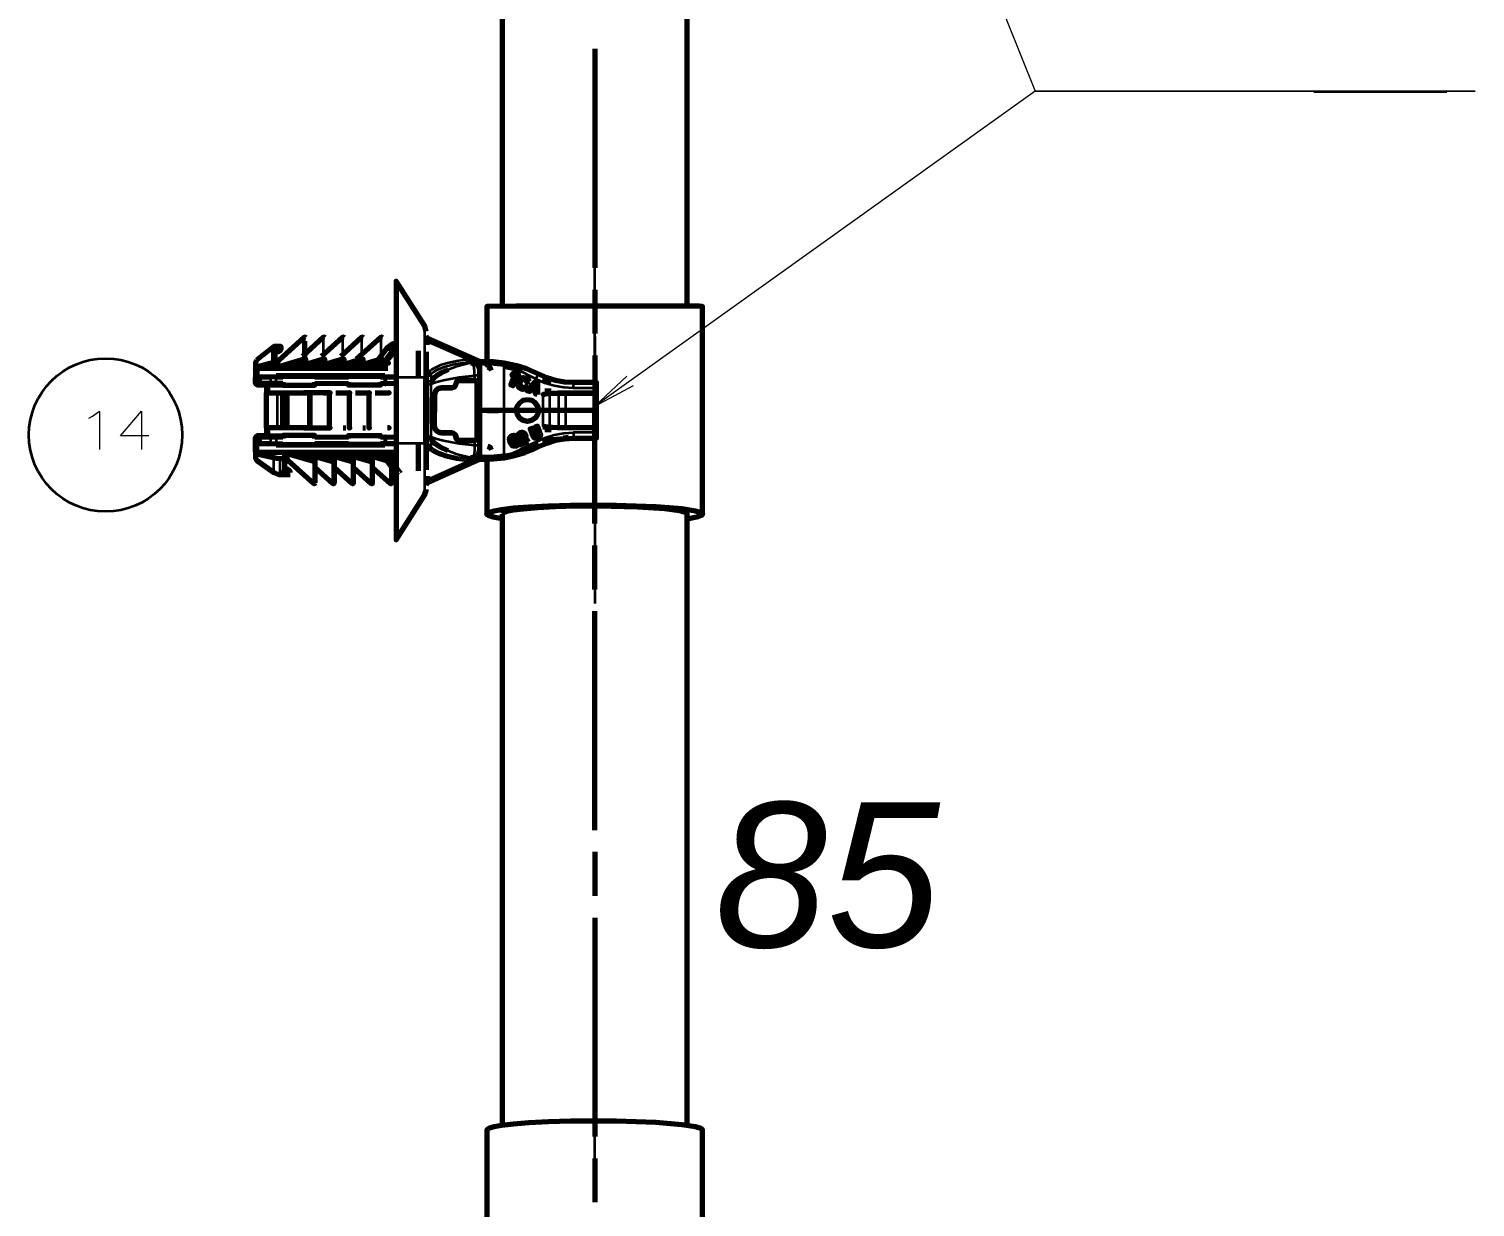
# Model space of a CAD drawing. Extents: x 0 to 174, y 0 to 33.
# Drawn here: x 30.282 to 32.883, y 9.153 to 11.272 of the extents above; entities that cross this region are included whole.
import ezdxf
from ezdxf.enums import TextEntityAlignment as Align

# ---------------------------------------------------------------- set-up
doc = ezdxf.new("R2010")
doc.units = 0
doc.layers.add('PDF2_문자', color=7, linetype='Continuous')
doc.layers.add('PDF2_형상', color=157, linetype='Continuous', true_color=0x405f80)
doc.layers.add('YOLO_TEXT', color=3, linetype='Continuous', true_color=0x008230)
doc.styles.add('OCR_LATIN', font='txt.shx')
doc.styles.add('PDF LucidaHandwriting Italic', font='ariali.ttf')

msp = doc.modelspace()

# ---------------------------------------------------------------- linework, layer by layer
at = {"layer": 'PDF2_형상', "color": 7, "lineweight": 13}
for points in [[(31.2996, 13.1306), (32.0915, 11.1599), (32.8829, 11.1599), (32.0915, 11.1599), (31.2996, 10.5933)], [(31.3571, 10.6471), (31.2996, 10.5933), (31.369, 10.6304)]]:
    msp.add_lwpolyline(points, dxfattribs=at)
at = {"layer": 'PDF2_형상', "lineweight": 70}
for points in [[(31.4658, 10.7729), (31.4658, 11.5317), (31.4657, 11.5317), (31.4626, 11.5317), (31.4233, 11.5319), (31.1886, 11.5321), (31.1333, 11.5317), (31.1333, 10.7729)], [(30.9965, 10.7275), (30.9942, 10.7368), (30.9935, 10.7381), (30.9424, 10.8182), (30.9424, 10.6446), (30.9424, 10.5265), (30.9424, 10.4038), (30.9424, 10.3661), (30.9424, 10.3563), (30.9424, 10.3544), (30.9424, 10.3529), (30.9935, 10.4331), (30.9965, 10.4421), (30.9965, 10.4436)], [(31.1333, 10.3907), (31.1176, 10.3936), (31.1083, 10.3965), (31.1064, 10.3979), (31.106, 10.3985), (31.1057, 10.399), (31.1057, 10.3994), (31.1058, 10.3997), (31.1061, 10.4003), (31.1069, 10.401), (31.1101, 10.4028), (31.1188, 10.4051), (31.1317, 10.4075), (31.1536, 10.4101), (31.181, 10.4124), (31.2164, 10.4142), (31.2558, 10.4153), (31.3389, 10.4154), (31.4093, 10.4129), (31.456, 10.409), (31.4806, 10.4051), (31.4906, 10.4021), (31.4926, 10.4008), (31.4932, 10.4001), (31.4935, 10.3996), (31.4935, 10.3993), (31.4935, 10.5856), (31.4935, 10.7726), (31.4933, 10.7726), (31.4926, 10.7726), (31.4872, 10.7728), (31.4324, 10.7731), (31.1583, 10.7731), (31.1057, 10.7726), (31.1057, 10.6731)], [(30.78, 10.716), (30.7785, 10.7175), (30.7775, 10.7171), (30.7312, 10.6754), (30.7279, 10.6742)], [(30.8144, 10.716), (30.8129, 10.7175), (30.8119, 10.7171), (30.7737, 10.6828)], [(30.8489, 10.716), (30.8474, 10.7175), (30.8464, 10.7171), (30.8082, 10.6828)], [(30.8833, 10.716), (30.8818, 10.7175), (30.8808, 10.7171), (30.8426, 10.6828)], [(30.9178, 10.716), (30.9162, 10.7175), (30.9153, 10.7171), (30.8712, 10.6775)], [(31.0943, 10.6731), (31.0928, 10.6735), (30.9994, 10.715), (31.0015, 10.7086), (30.9994, 10.715), (30.9974, 10.7168), (30.9965, 10.7194)], [(30.6894, 10.6718), (30.6894, 10.6715), (30.6894, 10.6694), (30.6894, 10.6629), (30.6913, 10.6642), (30.7225, 10.6722), (30.7225, 10.6911), (30.7225, 10.6954), (30.7225, 10.6967)], [(30.7347, 10.7007), (30.7347, 10.6974), (30.7347, 10.6992), (30.7347, 10.7007), (30.7233, 10.7007), (30.7225, 10.7004), (30.6913, 10.6757)], [(30.7775, 10.7104), (30.7775, 10.7046), (30.7775, 10.6776), (30.7312, 10.664), (30.7279, 10.6636), (30.7268, 10.6636), (30.7249, 10.6643), (30.7249, 10.6718), (30.7249, 10.684), (30.7249, 10.6931), (30.7247, 10.6942), (30.7293, 10.696), (30.7264, 10.6969), (30.7233, 10.6974), (30.7247, 10.6942)], [(30.7347, 10.6974), (30.7347, 10.6972), (30.7347, 10.6968), (30.7347, 10.696), (30.7347, 10.6953), (30.7346, 10.6946), (30.7342, 10.694), (30.7299, 10.691), (30.7299, 10.6931), (30.7249, 10.6931)], [(30.9375, 10.7058), (30.9324, 10.7032), (30.9361, 10.6963), (30.9324, 10.7032), (30.9276, 10.6992), (30.9083, 10.6744)], [(30.9419, 10.6926), (30.9406, 10.6919), (30.9374, 10.6893), (30.9265, 10.6753), (30.9258, 10.6738), (30.9261, 10.6722), (30.9272, 10.671), (30.9288, 10.6706), (30.921, 10.669), (30.9206, 10.6718), (30.9265, 10.6753), (30.9258, 10.6732), (30.9268, 10.6713), (30.9288, 10.6706)], [(30.9339, 10.6944), (30.9276, 10.6992)], [(30.9411, 10.6989), (30.9375, 10.7058), (30.9408, 10.7072), (30.9444, 10.7076)], [(30.9818, 10.6925), (30.9818, 10.6446)], [(30.9965, 10.7086), (30.9972, 10.7086), (31.0015, 10.7086)], [(30.9965, 10.691), (30.9965, 10.6764), (30.9965, 10.6446), (30.9965, 10.5265), (30.9965, 10.4949), (30.9965, 10.4785)], [(30.6914, 10.6757), (30.6894, 10.6718), (30.6894, 10.6713), (30.6894, 10.6694), (30.6894, 10.6629), (30.6894, 10.6597), (30.6896, 10.6601), (30.6899, 10.6604), (30.6908, 10.6608), (30.6925, 10.6612), (30.6944, 10.6614), (30.9274, 10.6614)], [(30.7225, 10.6722), (30.7239, 10.6724), (30.7249, 10.6718)], [(30.7249, 10.6761), (30.7268, 10.6742)], [(30.9267, 10.6636), (30.8928, 10.6636), (30.8911, 10.6639), (30.8901, 10.6643), (30.8899, 10.6644), (30.8899, 10.6646), (30.8899, 10.6649), (30.89, 10.665), (30.8906, 10.6653), (30.9174, 10.6749), (30.9176, 10.6751), (30.9178, 10.6753), (30.9178, 10.6754), (30.9178, 10.6772), (30.9169, 10.6776), (30.9153, 10.6776), (30.8712, 10.6647), (30.8674, 10.6639), (30.8628, 10.6636), (30.8583, 10.6636), (30.8567, 10.6639), (30.8557, 10.6643), (30.8554, 10.6644), (30.8554, 10.6646), (30.8554, 10.6649), (30.8556, 10.665), (30.8561, 10.6653), (30.8828, 10.6749), (30.8832, 10.6751), (30.8833, 10.6753), (30.8833, 10.6754), (30.8833, 10.6772), (30.8825, 10.6776), (30.8808, 10.6776), (30.8368, 10.6647), (30.8329, 10.6639), (30.8283, 10.6636), (30.8239, 10.6636), (30.8222, 10.6639), (30.8212, 10.6643), (30.821, 10.6644), (30.821, 10.6646), (30.821, 10.6649), (30.8211, 10.665), (30.8217, 10.6653), (30.8485, 10.6749), (30.8488, 10.6751), (30.8489, 10.6753), (30.8489, 10.6754), (30.8489, 10.6772), (30.8481, 10.6776), (30.8464, 10.6776), (30.8024, 10.6647), (30.7985, 10.6639), (30.7939, 10.6636), (30.7894, 10.6636), (30.7878, 10.6639), (30.7867, 10.6643), (30.7865, 10.6644), (30.7865, 10.6646), (30.7865, 10.6649), (30.7867, 10.665), (30.7872, 10.6653), (30.8139, 10.6749), (30.8143, 10.6751), (30.8144, 10.6753), (30.8144, 10.6754), (30.8144, 10.6772), (30.8136, 10.6776), (30.8119, 10.6776), (30.7679, 10.6647), (30.764, 10.6639), (30.7594, 10.6636), (30.755, 10.6636), (30.7533, 10.6639), (30.7522, 10.6643), (30.7521, 10.6644), (30.7521, 10.6646), (30.7521, 10.6649), (30.7522, 10.665), (30.7528, 10.6653), (30.7794, 10.6749), (30.7799, 10.6751), (30.78, 10.6753), (30.78, 10.6754), (30.78, 10.6772), (30.7792, 10.6776), (30.7775, 10.6776)], [(30.9271, 10.6711), (30.9257, 10.6729), (30.9254, 10.6746)], [(30.9265, 10.6753), (30.9265, 10.6753)], [(31.0928, 10.6681), (31.0938, 10.6713), (31.0957, 10.6726), (31.0975, 10.6731), (31.091, 10.6731), (31.0883, 10.6731), (31.0871, 10.6731), (31.0864, 10.6731), (31.0793, 10.6733), (31.0726, 10.6751), (31.0724, 10.6754), (31.0699, 10.6769)], [(31.0928, 10.6735), (31.0726, 10.6769)], [(31.0768, 10.671), (31.0767, 10.671)], [(31.0769, 10.671), (31.0804, 10.6706), (31.0846, 10.6692), (31.086, 10.6719), (31.0879, 10.6729), (31.0883, 10.6731)], [(31.091, 10.6731), (31.0893, 10.6726), (31.0878, 10.6717), (31.0868, 10.67), (31.0865, 10.6681)], [(31.0929, 10.5031), (31.0929, 10.6681)], [(31.0975, 10.4981), (31.1058, 10.4981), (31.1167, 10.4983), (31.1367, 10.5004), (31.1554, 10.5042), (31.1738, 10.5097), (31.1864, 10.5147), (31.1986, 10.5204), (31.2135, 10.5269), (31.229, 10.5318), (31.2451, 10.5346), (31.2613, 10.5356), (31.3026, 10.5356), (31.3026, 10.5456), (31.3026, 10.5518), (31.3026, 10.5543), (31.3026, 10.5568), (31.3026, 10.6143), (31.3026, 10.6168), (31.3026, 10.6193), (31.3026, 10.6256), (31.3026, 10.6356), (31.2613, 10.6356), (31.2451, 10.6365), (31.229, 10.6394), (31.2135, 10.6442), (31.1986, 10.6507), (31.1771, 10.6601), (31.1593, 10.666), (31.1367, 10.6707), (31.1167, 10.6728), (31.1058, 10.6731), (31.0975, 10.6731)], [(31.1062, 10.6668), (31.1058, 10.6668), (31.105, 10.67), (31.1026, 10.6722), (31.0996, 10.6731)], [(31.1022, 10.6681), (31.1033, 10.6717), (31.1044, 10.6726), (31.1058, 10.6731)], [(30.6894, 10.6597), (30.6894, 10.6535), (30.6894, 10.6497), (30.6894, 10.6465), (30.6894, 10.6443), (30.6894, 10.6436), (30.6899, 10.6454), (30.691, 10.6471), (30.6925, 10.6482), (30.6944, 10.6485)], [(30.7092, 10.6308), (30.6944, 10.6308), (30.6925, 10.6313), (30.691, 10.6322), (30.6899, 10.6339), (30.6894, 10.6358), (30.6894, 10.636), (30.6894, 10.6435), (30.6894, 10.6436)], [(30.6894, 10.6435), (30.6896, 10.6435), (30.6988, 10.6435)], [(30.7267, 10.6482), (30.9218, 10.6482)], [(30.7961, 10.6433), (30.7961, 10.6468), (30.7386, 10.6468), (30.7386, 10.6433)], [(30.9143, 10.6433), (30.9143, 10.6468), (30.8568, 10.6468), (30.8568, 10.6433)], [(31.0049, 10.6511), (31.0022, 10.6499), (30.9994, 10.6503), (30.9974, 10.6521), (30.9965, 10.6547)], [(31.0358, 10.6586), (31.0242, 10.6531), (31.0149, 10.6475), (31.0099, 10.6435), (31.0054, 10.6389)], [(31.0519, 10.6381), (31.0558, 10.6394), (31.0519, 10.6381), (31.0503, 10.636), (31.0496, 10.6332), (31.0496, 10.6325), (31.0496, 10.6321)], [(31.0558, 10.6394), (31.0828, 10.6396), (31.0829, 10.6396), (31.0828, 10.6396), (31.056, 10.6394)], [(31.0828, 10.6396), (31.0828, 10.6396)], [(31.0865, 10.6381), (31.0878, 10.6346), (31.0865, 10.6381), (31.0849, 10.6392), (31.0829, 10.6396)], [(31.114, 10.6571), (31.1128, 10.6604), (31.1108, 10.6622), (31.1075, 10.6631)], [(31.1687, 10.6562), (31.154, 10.6607), (31.139, 10.6639)], [(31.2211, 10.6381), (31.2054, 10.6404)], [(30.6894, 10.636), (30.6896, 10.636), (30.6988, 10.6361)], [(30.7092, 10.631), (30.7092, 10.6261), (30.7092, 10.6171), (30.7107, 10.6171), (30.7149, 10.6171), (30.7212, 10.6171), (30.7289, 10.6171), (30.7361, 10.6171), (30.7379, 10.6171), (30.7386, 10.6171), (30.7415, 10.6171), (30.7446, 10.6171), (30.7454, 10.6171), (30.7456, 10.6171), (30.7457, 10.6171), (30.7486, 10.6171), (30.7567, 10.6171), (30.7693, 10.6171), (30.785, 10.6171), (30.7868, 10.6171), (30.7878, 10.6171), (30.7881, 10.6171), (30.7869, 10.6171), (30.7869, 10.554), (30.7878, 10.554), (30.7881, 10.554), (30.7868, 10.554), (30.785, 10.554), (30.7693, 10.554), (30.7567, 10.554), (30.7486, 10.554), (30.7457, 10.554), (30.7446, 10.554), (30.7415, 10.554), (30.7396, 10.554), (30.7386, 10.554), (30.7361, 10.554), (30.7289, 10.554), (30.7212, 10.554), (30.7149, 10.554), (30.7107, 10.554), (30.7092, 10.554), (30.7092, 10.545), (30.7092, 10.5401), (30.7093, 10.5401), (30.7106, 10.5401), (30.7131, 10.5401), (30.7386, 10.5401)], [(30.7092, 10.554), (30.7092, 10.6171)], [(30.7386, 10.631), (30.7131, 10.631)], [(30.7386, 10.6362), (30.7386, 10.6308), (30.7961, 10.6308), (30.7961, 10.6362)], [(30.7386, 10.6171), (30.7386, 10.554)], [(30.7457, 10.6171), (30.7457, 10.554)], [(30.7762, 10.554), (30.7812, 10.554), (30.784, 10.554), (30.7921, 10.554), (30.8047, 10.554), (30.8204, 10.554), (30.8222, 10.554), (30.8235, 10.554), (30.8232, 10.554), (30.8224, 10.554), (30.8224, 10.6171), (30.8235, 10.6171), (30.8232, 10.6171), (30.8222, 10.6171), (30.8204, 10.6171), (30.8047, 10.6171), (30.7921, 10.6171), (30.784, 10.6171), (30.7812, 10.6171), (30.7811, 10.6171), (30.781, 10.6171), (30.7807, 10.6171), (30.7797, 10.6171), (30.7762, 10.6171)], [(30.7881, 10.6171), (30.7882, 10.6171), (30.7881, 10.6171)], [(30.8117, 10.6171), (30.8151, 10.6171), (30.8161, 10.6171), (30.8165, 10.6171), (30.8167, 10.6171)], [(30.8235, 10.6171), (30.8236, 10.6171), (30.8235, 10.6171)], [(30.8339, 10.6171), (30.8401, 10.6171), (30.856, 10.6171), (30.8576, 10.6171), (30.8586, 10.6171), (30.8589, 10.6171), (30.8578, 10.6171), (30.8578, 10.554), (30.8586, 10.554), (30.8589, 10.554), (30.8576, 10.554), (30.856, 10.554)], [(30.8471, 10.6171), (30.8506, 10.6171), (30.8517, 10.6171), (30.8519, 10.6171), (30.8521, 10.6171)], [(30.9143, 10.6362), (30.9143, 10.6308), (30.8568, 10.6308), (30.8568, 10.6362)], [(30.8589, 10.6171), (30.859, 10.6171), (30.8589, 10.6171)], [(30.8693, 10.6171), (30.8756, 10.6171), (30.8914, 10.6171), (30.8931, 10.6171), (30.894, 10.6171), (30.8943, 10.6171), (30.8932, 10.6171), (30.8932, 10.554), (30.894, 10.554), (30.8943, 10.554), (30.8931, 10.554), (30.8914, 10.554)], [(30.8826, 10.6171), (30.8861, 10.6171), (30.8871, 10.6171), (30.8874, 10.6171), (30.8875, 10.6171)], [(30.8943, 10.6171), (30.8944, 10.6171), (30.8943, 10.6171)], [(30.9047, 10.6171), (30.9111, 10.6171), (30.9268, 10.6171), (30.9285, 10.6171), (30.9294, 10.6171), (30.9297, 10.6171), (30.9299, 10.6171), (30.93, 10.6171), (30.9299, 10.6171), (30.9286, 10.6171)], [(31.0185, 10.6249), (31.0237, 10.6261), (31.0185, 10.6249), (31.0157, 10.6229), (31.0125, 10.6189), (31.0113, 10.6133), (31.0113, 10.5886), (31.0113, 10.5825), (31.0113, 10.5886)], [(31.0239, 10.6261), (31.0433, 10.6263), (31.0239, 10.6261), (31.0237, 10.6261)], [(31.0471, 10.6275), (31.0492, 10.6303), (31.0496, 10.6321), (31.0481, 10.6283), (31.0471, 10.6275), (31.0433, 10.6263)], [(31.0829, 10.5315), (31.085, 10.5321), (31.0867, 10.5333), (31.0879, 10.5365), (31.0878, 10.5697), (31.0878, 10.5808), (31.0878, 10.6247), (31.0878, 10.6346)], [(31.2099, 10.6206), (31.2211, 10.6206)], [(31.219, 10.6161), (31.2238, 10.6165), (31.2333, 10.6168), (31.3026, 10.6168)], [(31.2476, 10.6358), (31.2481, 10.6361), (31.2483, 10.6362)], [(31.0185, 10.5464), (31.0157, 10.5482), (31.0125, 10.5522), (31.0113, 10.5578), (31.0113, 10.5825)], [(30.6988, 10.535), (30.6896, 10.5351), (30.6894, 10.5351), (30.6894, 10.5354), (30.6899, 10.5372), (30.691, 10.5389), (30.6925, 10.5399), (30.6944, 10.5403), (30.7092, 10.5403)], [(30.9428, 10.5097), (30.6944, 10.5097), (30.6908, 10.5103), (30.6899, 10.5107), (30.6896, 10.511), (30.6894, 10.5114), (30.6894, 10.5176), (30.6894, 10.5214), (30.6894, 10.5246), (30.6894, 10.5268), (30.6894, 10.5275), (30.6894, 10.5276), (30.6894, 10.5351)], [(30.7131, 10.5401), (30.7106, 10.5401), (30.7093, 10.5401), (30.7092, 10.5401)], [(30.7961, 10.5349), (30.7961, 10.5404), (30.7386, 10.5404), (30.7386, 10.5349)], [(30.7881, 10.554), (30.7882, 10.554), (30.7881, 10.554)], [(30.8117, 10.554), (30.8167, 10.554)], [(30.8235, 10.554), (30.8236, 10.554), (30.8235, 10.554)], [(30.8471, 10.554), (30.8521, 10.554)], [(30.8568, 10.5349), (30.8568, 10.5404), (30.9143, 10.5404), (30.9143, 10.5349)], [(30.8589, 10.554), (30.859, 10.554), (30.8589, 10.554)], [(30.8826, 10.554), (30.8875, 10.554)], [(30.8943, 10.554), (30.8944, 10.554), (30.8943, 10.554)], [(30.9286, 10.554), (30.9268, 10.554)], [(31.0237, 10.5451), (31.0185, 10.5464), (31.0237, 10.5451), (31.0239, 10.5451), (31.0433, 10.545), (31.0457, 10.5444)], [(31.0433, 10.545), (31.0239, 10.5451)], [(31.0497, 10.5386), (31.0485, 10.5424), (31.0457, 10.5444), (31.0486, 10.5421), (31.0497, 10.5387), (31.0497, 10.5386), (31.0497, 10.5379), (31.0511, 10.5339), (31.0519, 10.5332)], [(31.0496, 10.5379), (31.0496, 10.5386)], [(31.0511, 10.5339), (31.0497, 10.5368), (31.0497, 10.5374), (31.0497, 10.5378), (31.0497, 10.5379)], [(31.2054, 10.5307), (31.2211, 10.5331), (31.2476, 10.5353), (31.2481, 10.535), (31.2483, 10.535), (31.2482, 10.5354), (31.2476, 10.5411)], [(31.2211, 10.5506), (31.2099, 10.5506)], [(31.3026, 10.5543), (31.2333, 10.5543), (31.2238, 10.5546), (31.219, 10.555)], [(30.6894, 10.5276), (30.6896, 10.5276), (30.6988, 10.5278)], [(30.6894, 10.5275), (30.6899, 10.5257), (30.691, 10.524), (30.6925, 10.5231), (30.6944, 10.5226)], [(30.6894, 10.5114), (30.6894, 10.5083), (30.6894, 10.5018), (30.6894, 10.4999), (30.6894, 10.4996), (30.6915, 10.4956), (30.7225, 10.4739)], [(30.7968, 10.4939), (30.7943, 10.4935), (30.7479, 10.5071), (30.7447, 10.5075), (30.7436, 10.5075), (30.7422, 10.5072), (30.7417, 10.5068), (30.7417, 10.4994), (30.7397, 10.4987), (30.7338, 10.4987), (30.7278, 10.499), (30.7225, 10.5), (30.6915, 10.5069), (30.6894, 10.5083), (30.6894, 10.5018), (30.6894, 10.5001), (30.6894, 10.4996)], [(30.9218, 10.5229), (30.7267, 10.5229)], [(30.7386, 10.5278), (30.7386, 10.5243), (30.7961, 10.5243), (30.7961, 10.5278)], [(30.9143, 10.5278), (30.9143, 10.5243), (30.8568, 10.5243), (30.8568, 10.5278)], [(30.9818, 10.5265), (30.9818, 10.4768)], [(31.0354, 10.5126), (31.0217, 10.5194), (31.0128, 10.5253), (31.0054, 10.5324)], [(31.114, 10.5146), (31.1128, 10.5179), (31.1108, 10.5197), (31.1075, 10.5206)], [(31.1667, 10.5142), (31.1811, 10.5196), (31.195, 10.526)], [(30.7417, 10.4994), (30.7417, 10.4875), (30.7417, 10.4786), (30.7414, 10.4771)], [(30.7436, 10.4969), (30.7417, 10.495)], [(30.7515, 10.4737), (30.7515, 10.4751), (30.7515, 10.4758), (30.7513, 10.4765), (30.7508, 10.4771), (30.7465, 10.4801), (30.7436, 10.4822)], [(30.7447, 10.4969), (30.7479, 10.4957), (30.7943, 10.454), (30.7964, 10.4542), (30.7967, 10.4551)], [(30.7968, 10.4551), (30.7968, 10.4558), (30.7968, 10.4579), (30.7968, 10.4657), (30.7968, 10.4781), (30.7968, 10.4939), (30.7968, 10.4958), (30.7967, 10.4958), (30.7967, 10.496), (30.7963, 10.4962), (30.7696, 10.5058), (30.769, 10.5061), (30.7688, 10.5064), (30.7688, 10.5065), (30.7688, 10.5067), (30.769, 10.5069), (30.7701, 10.5074), (30.7717, 10.5075), (30.7761, 10.5075), (30.7807, 10.5072), (30.7847, 10.5064), (30.8287, 10.4935), (30.8313, 10.4939)], [(30.7968, 10.4828), (30.8287, 10.454), (30.8308, 10.4542), (30.8311, 10.4551)], [(30.8313, 10.4551), (30.8313, 10.4558), (30.8313, 10.4579), (30.8313, 10.4657), (30.8313, 10.4781), (30.8313, 10.4939), (30.8313, 10.4958), (30.8311, 10.4958), (30.8311, 10.496), (30.8307, 10.4962), (30.804, 10.5058), (30.8035, 10.5061), (30.8033, 10.5064), (30.8032, 10.5065), (30.8032, 10.5067), (30.8035, 10.5069), (30.8046, 10.5074), (30.8061, 10.5075), (30.8106, 10.5075), (30.8151, 10.5072), (30.8192, 10.5064), (30.8632, 10.4935), (30.8657, 10.4939)], [(30.8313, 10.4828), (30.8632, 10.454), (30.8653, 10.4542), (30.8657, 10.4551), (30.8657, 10.4558), (30.8657, 10.4579), (30.8657, 10.4657), (30.8657, 10.4781), (30.8657, 10.4939), (30.8657, 10.4958), (30.8656, 10.496), (30.8651, 10.4962), (30.8385, 10.5058), (30.8379, 10.5061), (30.8378, 10.5064), (30.8376, 10.5065), (30.8376, 10.5067), (30.8379, 10.5069), (30.839, 10.5074), (30.8407, 10.5075), (30.845, 10.5075), (30.8496, 10.5072), (30.8536, 10.5064), (30.8976, 10.4935), (30.9001, 10.4939)], [(30.8657, 10.4828), (30.8976, 10.454), (30.8997, 10.4542), (30.9001, 10.4551), (30.9001, 10.4558), (30.9001, 10.4579), (30.9001, 10.4657), (30.9001, 10.4781), (30.9001, 10.4939), (30.9001, 10.4958), (30.9, 10.496), (30.8996, 10.4962), (30.8729, 10.5058), (30.8724, 10.5061), (30.8722, 10.5064), (30.8721, 10.5065), (30.8722, 10.5067), (30.8724, 10.5069), (30.8735, 10.5074), (30.8751, 10.5075), (30.8794, 10.5075), (30.884, 10.5072), (30.8881, 10.5064), (30.9321, 10.4935), (30.9346, 10.4939)], [(30.9001, 10.4828), (30.9321, 10.454), (30.9342, 10.4542), (30.9346, 10.4551), (30.9346, 10.4558), (30.9346, 10.4579), (30.9346, 10.4657), (30.9346, 10.4781), (30.9346, 10.4939), (30.9346, 10.4958), (30.9344, 10.496), (30.934, 10.4962), (30.9074, 10.5058), (30.9068, 10.5061), (30.9067, 10.5064), (30.9065, 10.5065), (30.9067, 10.5067), (30.9068, 10.5069), (30.9079, 10.5074), (30.9096, 10.5075), (30.9096, 10.4969)], [(30.9096, 10.5075), (30.9418, 10.5075)], [(30.9243, 10.4975), (30.9456, 10.4694)], [(30.9247, 10.5021), (30.931, 10.5021), (30.9325, 10.5021), (30.9362, 10.5021), (30.9375, 10.5021)], [(30.9428, 10.4958), (30.9371, 10.4993), (30.9375, 10.5021), (30.9451, 10.5006)], [(30.9965, 10.4517), (30.9974, 10.4543), (30.9994, 10.4562), (31.0015, 10.4625), (30.9965, 10.4625), (31.0015, 10.4625), (30.9994, 10.4562), (31.0928, 10.4978), (31.0726, 10.4942)], [(31.0699, 10.4942), (31.0724, 10.4958), (31.0726, 10.496), (31.0793, 10.4978), (31.0864, 10.4981), (31.0872, 10.4981), (31.0883, 10.4981), (31.091, 10.4981), (31.0954, 10.4981), (31.0975, 10.4981), (31.0968, 10.4981), (31.094, 10.4997), (31.0928, 10.5031)], [(31.0883, 10.4981), (31.0879, 10.4982), (31.0862, 10.4989), (31.0851, 10.5004), (31.0846, 10.5019), (31.0804, 10.5006), (31.0768, 10.5001), (31.0767, 10.5003)], [(31.0954, 10.4981), (31.0922, 10.4994), (31.0907, 10.5025), (31.0907, 10.5031)], [(31.0943, 10.4981), (31.0928, 10.4978)], [(31.0996, 10.4981), (31.1026, 10.4989), (31.105, 10.5013), (31.1058, 10.5043)], [(31.1057, 10.4981), (31.1057, 10.3993)], [(30.7225, 10.474), (30.7314, 10.4706), (30.7338, 10.4704), (30.7515, 10.4704)], [(31.4658, 10.3993), (31.4658, 10.3996), (31.4656, 10.4001), (31.465, 10.4007), (31.4628, 10.4019), (31.4521, 10.4049), (31.4257, 10.4085), (31.3763, 10.4118), (31.3053, 10.4133), (31.2664, 10.4131), (31.2292, 10.4121), (31.1975, 10.4104), (31.1708, 10.4082), (31.1535, 10.406), (31.1411, 10.4036), (31.1358, 10.4017), (31.1339, 10.4004), (31.1333, 10.3993)], [(31.1333, 10.3992), (31.1333, 9.2996)], [(31.4658, 10.3907), (31.4864, 10.3949), (31.4911, 10.3967), (31.4929, 10.3979), (31.4935, 10.3993)], [(31.4658, 9.2996), (31.4658, 10.3992)], [(31.4935, 8.9185), (31.4935, 9.2911), (31.4935, 9.2914), (31.4932, 9.2919), (31.4926, 9.2926), (31.4906, 9.2939), (31.4806, 9.2969), (31.456, 9.3008), (31.4093, 9.3047), (31.3389, 9.3072), (31.2558, 9.3072), (31.2164, 9.306), (31.181, 9.3042), (31.1536, 9.3019), (31.1317, 9.2993), (31.1188, 9.2971), (31.1101, 9.2946), (31.1069, 9.2929), (31.1057, 9.2911), (31.1057, 9.0938)]]:
    msp.add_lwpolyline(points, dxfattribs=at)
at = {"layer": 'PDF2_형상', "color": 1, "lineweight": 70}
for points in [[(31.2996, 11.2357), (31.2996, 10.8421)], [(31.2996, 10.8026), (31.2996, 10.7239)], [(31.2996, 10.6846), (31.2996, 10.5856)]]:
    msp.add_lwpolyline(points, dxfattribs=at)
at = {"layer": 'PDF2_형상', "color": 18, "lineweight": 35, "true_color": 0x260000}
for points in [[(31.2996, 11.2357), (31.2996, 10.8421)], [(31.2996, 10.7578), (31.2996, 10.9018)], [(31.2996, 10.8026), (31.2996, 10.7239)], [(31.2996, 10.5711), (31.2996, 10.7462)], [(31.2996, 10.3819), (31.2996, 10.7415)], [(31.2996, 10.7185), (31.2996, 10.6397)], [(31.2996, 10.6846), (31.2996, 10.4565)], [(31.2996, 10.6003), (31.2996, 10.4564)], [(31.2996, 10.5318), (31.2996, 10.4531)], [(31.2996, 10.4136), (31.2996, 10.2386)], [(31.2996, 10.2637), (31.2996, 10.3425)], [(31.2996, 9.8307), (31.2996, 10.2244)], [(31.2996, 9.7914), (31.2996, 9.7126)], [(31.2996, 9.6732), (31.2996, 9.2796)], [(31.2996, 9.1835), (31.2996, 9.4517)], [(31.2996, 9.2401), (31.2996, 9.1614)]]:
    msp.add_lwpolyline(points, dxfattribs=at)
at = {"layer": 'PDF2_형상', "lineweight": 35}
for points in [[(30.7775, 10.7104), (30.7775, 10.7171)], [(30.8119, 10.6776), (30.8119, 10.7064), (30.8119, 10.7143), (30.8119, 10.7158), (30.8119, 10.7171)], [(30.8464, 10.6776), (30.8464, 10.7064), (30.8464, 10.7143), (30.8464, 10.7158), (30.8464, 10.7171)], [(30.8808, 10.6776), (30.8808, 10.7064), (30.8808, 10.7143), (30.8808, 10.7158), (30.8808, 10.7171)], [(30.9153, 10.6776), (30.9153, 10.7064), (30.9153, 10.7143), (30.9153, 10.7158), (30.9153, 10.7171)], [(30.9935, 10.7381), (30.9935, 10.6446), (30.9424, 10.6446)], [(30.7233, 10.6974), (30.7347, 10.6974)], [(30.7299, 10.6931), (30.7293, 10.696), (30.7347, 10.696)], [(30.9411, 10.6989), (30.9361, 10.6963), (30.9339, 10.6944), (30.916, 10.6714), (30.9125, 10.6713), (30.9096, 10.6721), (30.9083, 10.6732), (30.9082, 10.6738), (30.9083, 10.6744)], [(30.9206, 10.6718), (30.9197, 10.6714), (30.935, 10.6911)], [(30.9406, 10.6919), (30.9401, 10.6926), (30.9392, 10.6944), (30.935, 10.6911), (30.9374, 10.6893)], [(30.9392, 10.6944), (30.9406, 10.6953), (30.9419, 10.6926)], [(30.9965, 10.7086), (30.9979, 10.7086), (31.0015, 10.7086), (31.0726, 10.6769), (31.0699, 10.6769), (31.0507, 10.6744), (31.0322, 10.6701), (31.0221, 10.6667), (31.0128, 10.6624), (31.0068, 10.6589), (31.0015, 10.6547), (31.0035, 10.6525), (31.0042, 10.6518), (31.0047, 10.6513), (31.0047, 10.6511), (31.0049, 10.6511), (31.0107, 10.6557), (31.0174, 10.6593), (31.0307, 10.6644), (31.0492, 10.6692), (31.0725, 10.6724)], [(30.6913, 10.6757), (30.6913, 10.6642)], [(30.7268, 10.6636), (30.7268, 10.6742)], [(30.7279, 10.6742), (30.7279, 10.6636)], [(30.7312, 10.6754), (30.7312, 10.664)], [(30.755, 10.6636), (30.755, 10.6742)], [(30.7594, 10.6742), (30.7594, 10.6636)], [(30.7679, 10.6647), (30.7679, 10.674), (30.7679, 10.6765), (30.7679, 10.6772), (30.7679, 10.6774), (30.7679, 10.6775)], [(30.7894, 10.6636), (30.7894, 10.6742)], [(30.7939, 10.6742), (30.7939, 10.6636)], [(30.8024, 10.6647), (30.8024, 10.6775)], [(30.8239, 10.6636), (30.8239, 10.6742)], [(30.8283, 10.6742), (30.8283, 10.6636)], [(30.8368, 10.6647), (30.8368, 10.6775)], [(30.8583, 10.6636), (30.8583, 10.6742)], [(30.8628, 10.6742), (30.8628, 10.6636)], [(30.8712, 10.6647), (30.8712, 10.6775)], [(30.8928, 10.6636), (30.8928, 10.6742)], [(30.916, 10.669), (30.91, 10.6699), (30.9069, 10.6714), (30.9061, 10.6722), (30.9058, 10.6726), (30.9058, 10.6731), (30.906, 10.6735)], [(30.921, 10.669), (30.9197, 10.669), (30.9197, 10.6714), (30.916, 10.6714), (30.916, 10.669), (30.9197, 10.669)], [(30.9288, 10.6706), (30.9288, 10.6706)], [(31.0767, 10.671), (31.0515, 10.6643), (31.0358, 10.6586)], [(31.0883, 10.6731), (31.0725, 10.6724), (31.0724, 10.6754)], [(31.0726, 10.6769), (31.0726, 10.6751)], [(31.1022, 10.5031), (31.0929, 10.5031), (31.0928, 10.5031), (31.0907, 10.5031), (31.0865, 10.5031), (31.0883, 10.5071), (31.0896, 10.5121), (31.0903, 10.5175), (31.0904, 10.5229), (31.091, 10.5856), (31.0904, 10.6482), (31.0832, 10.6481), (31.0833, 10.6567), (31.0822, 10.666), (31.0808, 10.6692), (31.0786, 10.671), (31.0769, 10.671), (31.0768, 10.671), (31.0769, 10.671), (31.0776, 10.6711), (31.0879, 10.6729)], [(31.0846, 10.6692), (31.0865, 10.6681), (31.0883, 10.664), (31.0896, 10.659), (31.0904, 10.6482)], [(31.1367, 10.6707), (31.1365, 10.67), (31.1364, 10.6689), (31.136, 10.6658), (31.1178, 10.6676), (31.1022, 10.6681), (31.0929, 10.6681), (31.0928, 10.6681), (31.0865, 10.6681)], [(31.194, 10.6418), (31.1871, 10.6453), (31.18, 10.6488), (31.1731, 10.6525), (31.166, 10.6561), (31.1514, 10.6622), (31.136, 10.6658), (31.136, 10.5054), (31.1514, 10.5089), (31.166, 10.5151), (31.1731, 10.5187), (31.18, 10.5224), (31.1871, 10.5258), (31.194, 10.5293), (31.1981, 10.5217), (31.1986, 10.5204)], [(30.6944, 10.6614), (30.6944, 10.6535), (30.691, 10.6535), (30.6894, 10.6535)], [(30.6944, 10.6535), (30.6944, 10.6485), (30.6919, 10.6478), (30.6901, 10.646), (30.6894, 10.6435)], [(30.6944, 10.6485), (30.6944, 10.6485)], [(30.6944, 10.6485), (30.6946, 10.6485), (30.6962, 10.6483), (30.7014, 10.6483)], [(30.6988, 10.6435), (30.7161, 10.6433), (30.7168, 10.6465), (30.7175, 10.6475), (30.7183, 10.6482), (30.7188, 10.6482)], [(30.7386, 10.6362), (30.7267, 10.6362), (30.7267, 10.6433), (30.7386, 10.6433)], [(30.7961, 10.6433), (30.8568, 10.6433)], [(30.9143, 10.6433), (30.9218, 10.6433), (30.9218, 10.6482), (30.924, 10.6482), (30.924, 10.6481), (30.9239, 10.6478), (30.9236, 10.6433), (30.9431, 10.6433)], [(30.9218, 10.6313), (30.924, 10.6313), (30.924, 10.6314), (30.9239, 10.6317), (30.9236, 10.6362), (30.9218, 10.6362), (30.9218, 10.6433), (30.9236, 10.6433), (30.9236, 10.6362), (30.9431, 10.6362)], [(30.924, 10.6482), (30.9436, 10.6482)], [(30.9424, 10.5265), (30.9935, 10.5265), (30.9935, 10.6446), (30.9965, 10.6446)], [(31.0049, 10.6511), (31.0054, 10.6389), (31.0029, 10.6374), (30.9999, 10.6374), (30.9975, 10.6389), (30.9965, 10.6414)], [(31.0054, 10.6389), (31.0054, 10.6331), (31.0156, 10.6367), (31.0276, 10.6397), (31.056, 10.6451), (31.0832, 10.6481), (31.0829, 10.6396)], [(31.2613, 10.6256), (31.2439, 10.6265), (31.2267, 10.6297), (31.21, 10.6347), (31.194, 10.6418), (31.1969, 10.6475), (31.1981, 10.6494), (31.1986, 10.6507)], [(30.6988, 10.6361), (30.6993, 10.6329), (30.7, 10.6318), (30.7008, 10.6313), (30.7014, 10.6313), (30.6962, 10.6311), (30.6946, 10.6311), (30.6944, 10.6311), (30.6925, 10.6315), (30.691, 10.6325), (30.6899, 10.6342), (30.6894, 10.636)], [(30.7267, 10.6313), (30.7267, 10.6362), (30.7161, 10.6362), (30.7169, 10.6328), (30.7178, 10.6317), (30.7188, 10.6313), (30.7014, 10.6313)], [(30.7131, 10.6261), (30.7092, 10.6261)], [(30.7131, 10.631), (30.7131, 10.6261), (30.7131, 10.6171)], [(30.7386, 10.6313), (30.7267, 10.6313), (30.7188, 10.6313)], [(30.7289, 10.554), (30.7289, 10.6171)], [(30.7361, 10.554), (30.7361, 10.6171)], [(30.785, 10.554), (30.785, 10.6171)], [(30.7961, 10.6362), (30.8568, 10.6362)], [(30.8568, 10.6313), (30.7961, 10.6313)], [(30.8204, 10.6171), (30.8204, 10.554)], [(30.856, 10.6171), (30.856, 10.554)], [(30.8914, 10.6171), (30.8914, 10.554)], [(30.9143, 10.6362), (30.9218, 10.6362), (30.9218, 10.6313), (30.9143, 10.6313)], [(30.9436, 10.6314), (30.924, 10.6313)], [(30.9965, 10.5367), (30.9968, 10.5374), (30.9975, 10.5381), (30.9999, 10.5389), (31.0043, 10.5386), (31.0054, 10.5381), (31.0047, 10.5856), (31.0054, 10.6331), (31.0029, 10.6322), (30.9999, 10.6322), (30.9976, 10.6331), (30.9969, 10.6336), (30.9965, 10.6342), (30.9965, 10.6346)], [(31.219, 10.555), (31.2189, 10.5568), (31.2068, 10.5568), (31.2068, 10.6143), (31.2189, 10.6143), (31.219, 10.6161)], [(31.2186, 10.6178), (31.2253, 10.6189), (31.2333, 10.6193), (31.2333, 10.6168)], [(31.2357, 10.5543), (31.2356, 10.5543), (31.2356, 10.5544), (31.2354, 10.5544), (31.2353, 10.555), (31.235, 10.5568), (31.2189, 10.5568), (31.2189, 10.6143), (31.235, 10.6143), (31.2353, 10.6161), (31.2354, 10.6167), (31.2356, 10.6168), (31.2357, 10.6168)], [(31.2333, 10.6193), (31.3026, 10.6193)], [(31.2472, 10.5543), (31.2472, 10.555), (31.2472, 10.5568), (31.235, 10.5568), (31.235, 10.6143), (31.2472, 10.6143), (31.2472, 10.6161), (31.2472, 10.6168)], [(31.3026, 10.6143), (31.2472, 10.6143), (31.2472, 10.5568), (31.3026, 10.5568)], [(31.3026, 10.6256), (31.2613, 10.6256), (31.2613, 10.6356)], [(30.6894, 10.5351), (30.6899, 10.5369), (30.691, 10.5386), (30.6925, 10.5397), (30.6944, 10.54), (30.6946, 10.54), (30.6962, 10.54), (30.7014, 10.54), (30.7188, 10.5399), (30.7267, 10.5399), (30.7386, 10.5399)], [(30.7386, 10.5349), (30.7267, 10.5349), (30.7267, 10.5278), (30.7267, 10.5229), (30.7188, 10.5229), (30.7178, 10.5233), (30.7169, 10.5243), (30.7161, 10.5278), (30.6988, 10.5278), (30.6988, 10.535), (30.6993, 10.5382), (30.7, 10.5393), (30.7008, 10.5399), (30.7014, 10.54)], [(30.7188, 10.5399), (30.7183, 10.5397), (30.7175, 10.5392), (30.7168, 10.5381), (30.7161, 10.5349), (30.6988, 10.535)], [(30.7092, 10.545), (30.7103, 10.545), (30.7131, 10.545)], [(30.7131, 10.554), (30.7131, 10.545), (30.7131, 10.5401)], [(30.7267, 10.5399), (30.7267, 10.5349), (30.7161, 10.5349), (30.7161, 10.5278), (30.7267, 10.5278), (30.7386, 10.5278)], [(30.7961, 10.5399), (30.8568, 10.5399)], [(30.8568, 10.5349), (30.7961, 10.5349)], [(30.9143, 10.5399), (30.9218, 10.5399), (30.9218, 10.5349), (30.9143, 10.5349)], [(30.9431, 10.5349), (30.9236, 10.5349), (30.9236, 10.5278), (30.9218, 10.5278), (30.9218, 10.5349), (30.9236, 10.5349), (30.9239, 10.5394), (30.924, 10.5397), (30.924, 10.5399), (30.9218, 10.5399)], [(30.924, 10.5399), (30.9436, 10.5399)], [(31.0054, 10.5324), (31.0054, 10.5381), (31.0156, 10.5344), (31.0276, 10.5314), (31.056, 10.5261), (31.0832, 10.5231), (31.0833, 10.5146), (31.0824, 10.506), (31.0814, 10.5031), (31.0804, 10.5013), (31.0787, 10.5003), (31.0768, 10.5001), (31.0783, 10.5), (31.0879, 10.4982)], [(31.0496, 10.5386), (31.0497, 10.5387)], [(31.0496, 10.5379), (31.0497, 10.5379)], [(31.194, 10.5293), (31.21, 10.5364), (31.2267, 10.5414), (31.2439, 10.5446), (31.2613, 10.5456)], [(31.2333, 10.5518), (31.2253, 10.5522), (31.2186, 10.5533)], [(31.3026, 10.5518), (31.2333, 10.5518), (31.2333, 10.5543)], [(31.3026, 10.5456), (31.2613, 10.5456), (31.2613, 10.5358), (31.2613, 10.5356)], [(30.6944, 10.5176), (30.6944, 10.5226), (30.6925, 10.5231), (30.691, 10.5242), (30.6899, 10.5257), (30.6894, 10.5276)], [(30.6944, 10.5097), (30.6944, 10.5176), (30.6894, 10.5176)], [(30.7014, 10.5228), (30.6962, 10.5228), (30.6946, 10.5228), (30.6944, 10.5226)], [(30.6944, 10.5226), (30.6944, 10.5226)], [(30.7188, 10.5229), (30.7014, 10.5228), (30.7008, 10.5229), (30.7, 10.5235), (30.6993, 10.5246), (30.6988, 10.5278)], [(30.8568, 10.5278), (30.7961, 10.5278)], [(30.9436, 10.5229), (30.924, 10.5229), (30.9218, 10.5229), (30.9218, 10.5278), (30.9143, 10.5278)], [(30.9431, 10.5279), (30.9236, 10.5278), (30.9239, 10.5233), (30.924, 10.5231), (30.924, 10.5229)], [(30.9965, 10.5265), (30.9935, 10.5265), (30.9935, 10.4604), (30.9935, 10.4331)], [(30.9965, 10.5297), (30.9975, 10.5322), (30.9999, 10.5337), (31.0029, 10.5337), (31.0054, 10.5324), (31.0049, 10.52)], [(31.0015, 10.4625), (31.0726, 10.4942), (31.0699, 10.4942), (31.0507, 10.4968), (31.0322, 10.5011), (31.0221, 10.5044), (31.0128, 10.5088), (31.0068, 10.5124), (31.0015, 10.5165), (31.0049, 10.52), (31.011, 10.5154), (31.0176, 10.5117), (31.0322, 10.5063), (31.0524, 10.5014), (31.0725, 10.4989), (31.0724, 10.4958)], [(31.0767, 10.5003), (31.0521, 10.5065), (31.0354, 10.5126)], [(31.0829, 10.5315), (31.0832, 10.5231), (31.0904, 10.5229)], [(30.6915, 10.5069), (30.6915, 10.4956)], [(30.7225, 10.4739), (30.7225, 10.5)], [(30.7338, 10.4704), (30.7338, 10.4987)], [(30.7515, 10.4737), (30.7397, 10.4737), (30.7397, 10.4987)], [(30.7436, 10.4969), (30.7436, 10.5075)], [(30.7447, 10.5075), (30.7447, 10.4969)], [(30.7479, 10.5071), (30.7479, 10.4957)], [(30.7717, 10.4969), (30.7717, 10.5075)], [(30.7761, 10.5075), (30.7761, 10.4969)], [(30.7847, 10.4937), (30.7847, 10.5064)], [(30.7943, 10.454), (30.7943, 10.4935)], [(30.8061, 10.4969), (30.8061, 10.5075)], [(30.8106, 10.5075), (30.8106, 10.4969)], [(30.8192, 10.4937), (30.8192, 10.5064)], [(30.8287, 10.454), (30.8287, 10.4935)], [(30.8407, 10.4969), (30.8407, 10.5075)], [(30.845, 10.5075), (30.845, 10.4969)], [(30.8536, 10.4937), (30.8536, 10.5064)], [(30.8632, 10.454), (30.8632, 10.4935)], [(30.8751, 10.4969), (30.8751, 10.5075)], [(30.8794, 10.5075), (30.8794, 10.4969)], [(30.8881, 10.4937), (30.8881, 10.5064)], [(30.8976, 10.454), (30.8976, 10.4935)], [(30.9243, 10.4975), (30.9242, 10.4978), (30.9243, 10.4979), (30.9244, 10.4985), (30.9249, 10.4989), (30.9262, 10.4994), (30.9253, 10.5007), (30.9247, 10.5011), (30.9222, 10.5001), (30.9208, 10.4985)], [(30.9247, 10.5021), (30.9247, 10.5011), (30.931, 10.5021), (30.9313, 10.4999)], [(30.9262, 10.4994), (30.9313, 10.4999), (30.9325, 10.4997), (30.9518, 10.4742)], [(30.9321, 10.454), (30.9321, 10.4935)], [(30.9371, 10.4993), (30.9362, 10.4997), (30.9325, 10.4997), (30.9325, 10.5021)], [(30.9362, 10.5021), (30.9362, 10.4997)], [(31.0725, 10.4989), (31.0883, 10.4981)], [(31.0726, 10.496), (31.0726, 10.4942)], [(31.091, 10.4981), (31.0893, 10.4985), (31.0878, 10.4996), (31.0868, 10.5011), (31.0865, 10.5031), (31.0846, 10.5019)], [(31.1367, 10.5004), (31.1365, 10.5011), (31.136, 10.5054), (31.1178, 10.5036), (31.1022, 10.5031), (31.1026, 10.5008), (31.1037, 10.499), (31.1047, 10.4983), (31.1058, 10.4981)], [(30.7515, 10.4751), (30.7458, 10.4751), (30.7465, 10.4786), (30.7431, 10.4786), (30.7417, 10.4786)], [(30.7465, 10.4786), (30.7465, 10.4801)]]:
    msp.add_lwpolyline(points, dxfattribs=at)
at = {"layer": 'PDF2_형상', "lineweight": 70}
for points in [[(30.7225, 10.6967), (30.7225, 10.7004)], [(30.7233, 10.6974), (30.7233, 10.6992), (30.7233, 10.7007)], [(31.0015, 10.6547), (30.9969, 10.6547), (30.9965, 10.6547), (30.9979, 10.6547)], [(31.1582, 10.6457), (31.1525, 10.63), (31.1489, 10.6314), (31.1544, 10.6471), (31.151, 10.6483), (31.1524, 10.6519), (31.1631, 10.6481), (31.1617, 10.6444)], [(30.7092, 10.631), (30.7131, 10.631), (30.7106, 10.631), (30.7093, 10.631)], [(31.1968, 10.6139), (31.1929, 10.6153), (31.1928, 10.6199), (31.1851, 10.6226), (31.1822, 10.6193), (31.1782, 10.6207), (31.1926, 10.6372), (31.1965, 10.6358)], [(31.1928, 10.6242), (31.1879, 10.6258), (31.1926, 10.6313)], [(31.219, 10.6161), (31.2068, 10.6143), (31.2186, 10.6178)], [(31.1785, 10.6053), (31.1861, 10.6037), (31.1925, 10.5994), (31.1967, 10.5931), (31.1982, 10.5856), (31.1967, 10.5781), (31.1925, 10.5717), (31.1861, 10.5674), (31.1785, 10.5658), (31.171, 10.5674), (31.1646, 10.5717), (31.1604, 10.5781), (31.1589, 10.5856), (31.1603, 10.5931), (31.1646, 10.5994), (31.171, 10.6037)], [(30.9286, 10.554), (30.9296, 10.554), (30.9297, 10.554)], [(30.9297, 10.554), (30.9299, 10.554), (30.93, 10.554)], [(31.1625, 10.5306), (31.1629, 10.5278), (31.1622, 10.5251), (31.1606, 10.5228), (31.1582, 10.5214), (31.1553, 10.521), (31.1526, 10.5215), (31.1503, 10.5232), (31.1489, 10.5257), (31.1468, 10.5314), (31.1464, 10.5342), (31.1469, 10.5369), (31.1486, 10.5393), (31.1511, 10.5407), (31.1539, 10.5411), (31.1567, 10.5404), (31.1589, 10.5387), (31.1604, 10.5364)], [(31.1587, 10.5293), (31.1586, 10.5268), (31.1568, 10.525), (31.1543, 10.5251), (31.1526, 10.5271), (31.1504, 10.5328), (31.1506, 10.5353), (31.1524, 10.5369), (31.155, 10.5369), (31.1567, 10.535)], [(31.1797, 10.5292), (31.1661, 10.5243), (31.1654, 10.526), (31.1715, 10.5376), (31.1718, 10.5403), (31.1703, 10.5424), (31.1676, 10.5428), (31.1656, 10.5414), (31.1649, 10.5389), (31.165, 10.5381), (31.1615, 10.5368), (31.1613, 10.5404), (31.1625, 10.5436), (31.1653, 10.5458), (31.1687, 10.5465), (31.1722, 10.5454), (31.1746, 10.5429), (31.1756, 10.5394), (31.1749, 10.536), (31.1719, 10.5306), (31.1783, 10.5329)], [(31.2014, 10.5444), (31.2018, 10.5418), (31.2011, 10.5392), (31.1996, 10.5369), (31.1972, 10.5356), (31.1946, 10.5351), (31.1918, 10.5358), (31.1897, 10.5374), (31.1882, 10.5397), (31.1836, 10.5525), (31.1874, 10.5539), (31.1919, 10.5411), (31.1926, 10.54), (31.1935, 10.5393), (31.1947, 10.539), (31.1958, 10.5393), (31.1968, 10.5399), (31.1976, 10.5408), (31.1979, 10.5419), (31.1976, 10.5432), (31.1931, 10.556), (31.1967, 10.5574)], [(31.2068, 10.5568), (31.2186, 10.5533), (31.219, 10.555)], [(31.0049, 10.52), (31.0022, 10.5213), (30.9994, 10.5208), (30.9974, 10.5192), (30.9965, 10.5165), (31.0015, 10.5165)], [(31.0519, 10.5332), (31.0558, 10.5317), (31.0828, 10.5315), (31.0829, 10.5315), (31.0828, 10.5315), (31.0558, 10.5317)], [(30.7414, 10.4771), (30.7417, 10.4769), (30.7422, 10.4767), (30.7432, 10.4762), (30.7458, 10.4751), (30.7397, 10.4737)]]:
    msp.add_lwpolyline(points, close=True, dxfattribs=at)
at = {"layer": 'PDF2_형상', "lineweight": 35}
msp.add_lwpolyline([(30.7267, 10.6433), (30.7161, 10.6433), (30.7161, 10.6362), (30.6988, 10.6361), (30.6988, 10.6435), (30.6994, 10.6469), (30.7003, 10.6479), (30.7014, 10.6483), (30.7188, 10.6482), (30.7267, 10.6482)], close=True, dxfattribs=at)
at = {"layer": 'PDF2_형상', "lineweight": 70}
msp.add_lwpolyline([(31.1817, 10.6375), (31.1783, 10.636), (31.1758, 10.6397), (31.1717, 10.6411), (31.1675, 10.6399), (31.1649, 10.6362), (31.1647, 10.6319), (31.1674, 10.6283), (31.1715, 10.6269), (31.1757, 10.6283), (31.1774, 10.625, -2.900089)], format="xyb", close=True, dxfattribs=at)
at = {"layer": 'PDF2_형상', "color": 18, "lineweight": 13, "true_color": 0x260000}
for points in [[(30.3899, 10.5718), (30.3965, 10.5751), (30.4087, 10.584), (30.4087, 10.5151)], [(30.4976, 10.5396), (30.4465, 10.5396), (30.4843, 10.584), (30.4843, 10.5507), (30.4843, 10.5151)]]:
    msp.add_lwpolyline(points, dxfattribs=at)
at = {"layer": 'PDF2_형상', "color": 165, "lineweight": 70, "true_color": 0x5267a5}
for points in [[(31.3026, 10.5856), (31.0979, 10.5856)], [(31.1058, 10.5856), (31.1267, 10.5856)]]:
    msp.add_lwpolyline(points, dxfattribs=at)
at = {"layer": 'PDF2_형상', "color": 3, "lineweight": 70}
for points in [[(31.2996, 10.3819), (31.2996, 10.5856)], [(31.2996, 10.2637), (31.2996, 10.3425)], [(31.2996, 9.8307), (31.2996, 10.2244)], [(31.2996, 9.7914), (31.2996, 9.7126)], [(31.2996, 9.6732), (31.2996, 9.2796)], [(31.2996, 9.2401), (31.2996, 9.1614)]]:
    msp.add_lwpolyline(points, dxfattribs=at)
at = {"layer": 'PDF2_형상', "color": 18, "lineweight": 35, "true_color": 0x260000}
msp.add_circle((30.4197, 10.5414), 0.1378, dxfattribs=at)

# ---------------------------------------------------------------- texts
at = {"layer": 'PDF2_문자', "insert": (31.5154, 9.7487), "char_height": 0.2605, "attachment_point": 4, "style": 'PDF LucidaHandwriting Italic'}
msp.add_mtext('85', dxfattribs=at)
at = {"layer": 'YOLO_TEXT', "style": 'OCR_LATIN'}
msp.add_text('-', height=0.0273, dxfattribs=at).set_placement((32.5396, 11.1465), (32.885, 11.1465), align=Align.FIT)

doc.saveas('drawing.dxf')
